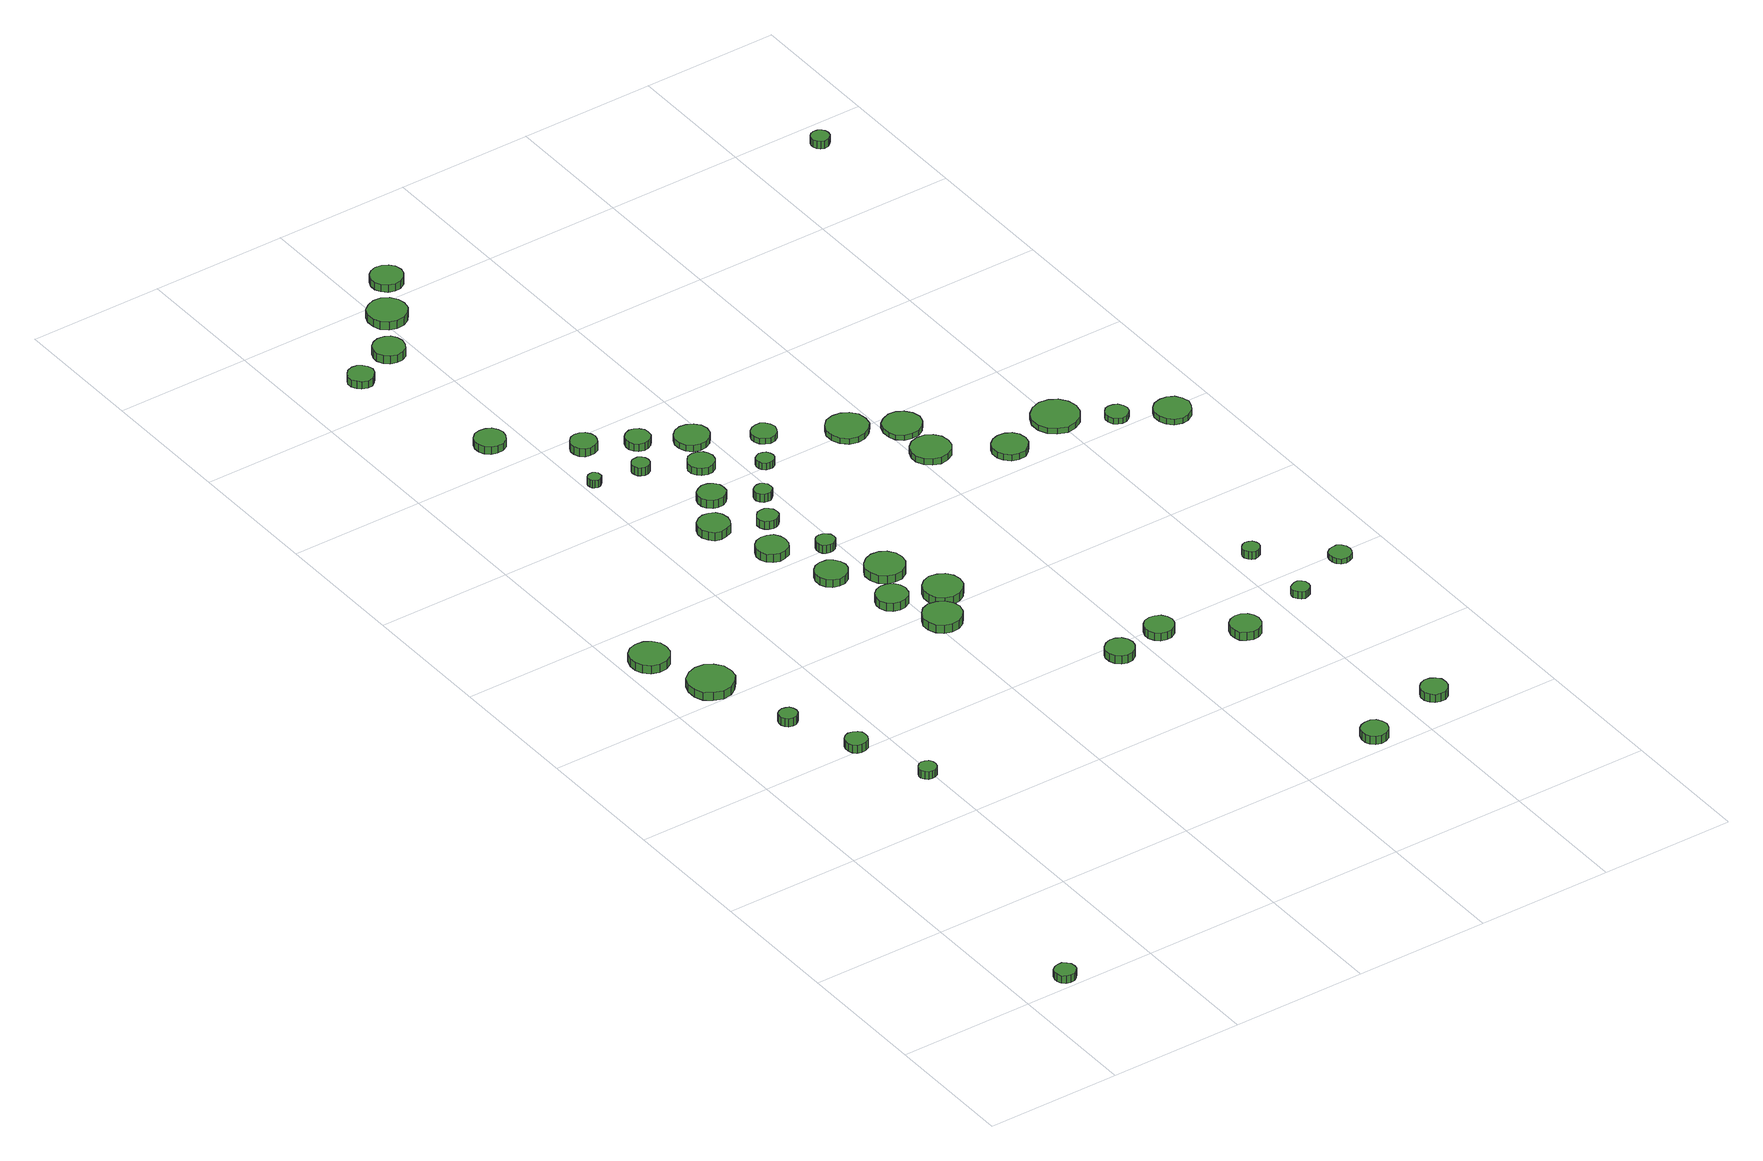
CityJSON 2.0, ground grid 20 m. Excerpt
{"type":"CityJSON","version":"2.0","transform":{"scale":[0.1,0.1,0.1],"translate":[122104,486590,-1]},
"CityObjects":{
"tree1":{"type":"SolitaryVegetationObject","attributes":{"function":"something"},"geometry":[{"type":"MultiSurface","lod":"1","boundaries":[[[0,1,2,3,4,5,6,7,8,9,10,11,12,13,14]],[[15,16,17,18,19,20,21,22,23,24,25,26,27,28,29]],[[0,29,28,1]],[[1,28,27,2]],[[2,27,26,3]],[[3,26,25,4]],[[4,25,24,5]],[[5,24,23,6]],[[6,23,22,7]],[[7,22,21,8]],[[8,21,20,9]],[[9,20,19,10]],[[10,19,18,11]],[[11,18,17,12]],[[12,17,16,13]],[[13,16,15,14]],[[14,15,29,0]]]}]},
"tree2":{"type":"SolitaryVegetationObject","attributes":{"function":"something"},"geometry":[{"type":"MultiSurface","lod":"1","boundaries":[[[30,31,32,33,34,35,36,37,38,39,40,41,42,43,44]],[[45,46,47,48,49,50,51,52,53,54,55,56,57,58,59]],[[30,59,58,31]],[[31,58,57,32]],[[32,57,56,33]],[[33,56,55,34]],[[34,55,54,35]],[[35,54,53,36]],[[36,53,52,37]],[[37,52,51,38]],[[38,51,50,39]],[[39,50,49,40]],[[40,49,48,41]],[[41,48,47,42]],[[42,47,46,43]],[[43,46,45,44]],[[44,45,59,30]]]}]},
"tree3":{"type":"SolitaryVegetationObject","attributes":{"function":"something"},"geometry":[{"type":"MultiSurface","lod":"1","boundaries":[[[60,61,62,63,64,65,66,67,68,69,70,71,72,73,74]],[[75,76,77,78,79,80,81,82,83,84,85,86,87,88,89]],[[60,89,88,61]],[[61,88,87,62]],[[62,87,86,63]],[[63,86,85,64]],[[64,85,84,65]],[[65,84,83,66]],[[66,83,82,67]],[[67,82,81,68]],[[68,81,80,69]],[[69,80,79,70]],[[70,79,78,71]],[[71,78,77,72]],[[72,77,76,73]],[[73,76,75,74]],[[74,75,89,60]]]}]},
"tree4":{"type":"SolitaryVegetationObject","attributes":{"function":"something"},"geometry":[{"type":"MultiSurface","lod":"1","boundaries":[[[90,91,92,93,94,95,96,97,98,99,100,101,102,103,104]],[[105,106,107,108,109,110,111,112,113,114,115,116,117,118,119]],[[90,119,118,91]],[[91,118,117,92]],[[92,117,116,93]],[[93,116,115,94]],[[94,115,114,95]],[[95,114,113,96]],[[96,113,112,97]],[[97,112,111,98]],[[98,111,110,99]],[[99,110,109,100]],[[100,109,108,101]],[[101,108,107,102]],[[102,107,106,103]],[[103,106,105,104]],[[104,105,119,90]]]}]},
"tree5":{"type":"SolitaryVegetationObject","attributes":{"function":"something"},"geometry":[{"type":"MultiSurface","lod":"1","boundaries":[[[120,121,122,123,124,125,126,127,128,129,130,131,132,133,134]],[[135,136,137,138,139,140,141,142,143,144,145,146,147,148,149]],[[120,149,148,121]],[[121,148,147,122]],[[122,147,146,123]],[[123,146,145,124]],[[124,145,144,125]],[[125,144,143,126]],[[126,143,142,127]],[[127,142,141,128]],[[128,141,140,129]],[[129,140,139,130]],[[130,139,138,131]],[[131,138,137,132]],[[132,137,136,133]],[[133,136,135,134]],[[134,135,149,120]]]}]},
"tree6":{"type":"SolitaryVegetationObject","attributes":{"function":"something"},"geometry":[{"type":"MultiSurface","lod":"1","boundaries":[[[150,151,152,153,154,155,156,157,158,159,160,161,162,163,164]],[[165,166,167,168,169,170,171,172,173,174,175,176,177,178,179]],[[150,179,178,151]],[[151,178,177,152]],[[152,177,176,153]],[[153,176,175,154]],[[154,175,174,155]],[[155,174,173,156]],[[156,173,172,157]],[[157,172,171,158]],[[158,171,170,159]],[[159,170,169,160]],[[160,169,168,161]],[[161,168,167,162]],[[162,167,166,163]],[[163,166,165,164]],[[164,165,179,150]]]}]},
"tree7":{"type":"SolitaryVegetationObject","attributes":{"function":"something"},"geometry":[{"type":"MultiSurface","lod":"1","boundaries":[[[180,181,182,183,184,185,186,187,188,189,190,191,192,193,194]],[[195,196,197,198,199,200,201,202,203,204,205,206,207,208,209]],[[180,209,208,181]],[[181,208,207,182]],[[182,207,206,183]],[[183,206,205,184]],[[184,205,204,185]],[[185,204,203,186]],[[186,203,202,187]],[[187,202,201,188]],[[188,201,200,189]],[[189,200,199,190]],[[190,199,198,191]],[[191,198,197,192]],[[192,197,196,193]],[[193,196,195,194]],[[194,195,209,180]]]}]},
"tree8":{"type":"SolitaryVegetationObject","attributes":{"function":"something"},"geometry":[{"type":"MultiSurface","lod":"1","boundaries":[[[210,211,212,213,214,215,216,217,218,219,220,221,222,223,224]],[[225,226,227,228,229,230,231,232,233,234,235,236,237,238,239]],[[210,239,238,211]],[[211,238,237,212]],[[212,237,236,213]],[[213,236,235,214]],[[214,235,234,215]],[[215,234,233,216]],[[216,233,232,217]],[[217,232,231,218]],[[218,231,230,219]],[[219,230,229,220]],[[220,229,228,221]],[[221,228,227,222]],[[222,227,226,223]],[[223,226,225,224]],[[224,225,239,210]]]}]},
"tree9":{"type":"SolitaryVegetationObject","attributes":{"function":"something"},"geometry":[{"type":"MultiSurface","lod":"1","boundaries":[[[240,241,242,243,244,245,246,247,248,249,250,251,252,253,254]],[[255,256,257,258,259,260,261,262,263,264,265,266,267,268,269]],[[240,269,268,241]],[[241,268,267,242]],[[242,267,266,243]],[[243,266,265,244]],[[244,265,264,245]],[[245,264,263,246]],[[246,263,262,247]],[[247,262,261,248]],[[248,261,260,249]],[[249,260,259,250]],[[250,259,258,251]],[[251,258,257,252]],[[252,257,256,253]],[[253,256,255,254]],[[254,255,269,240]]]}]},
"tree10":{"type":"SolitaryVegetationObject","attributes":{"function":"something"},"geometry":[{"type":"MultiSurface","lod":"1","boundaries":[[[270,271,272,273,274,275,276,277,278,279,280,281,282,283,284]],[[285,286,287,288,289,290,291,292,293,294,295,296,297,298,299]],[[270,299,298,271]],[[271,298,297,272]],[[272,297,296,273]],[[273,296,295,274]],[[274,295,294,275]],[[275,294,293,276]],[[276,293,292,277]],[[277,292,291,278]],[[278,291,290,279]],[[279,290,289,280]],[[280,289,288,281]],[[281,288,287,282]],[[282,287,286,283]],[[283,286,285,284]],[[284,285,299,270]]]}]},
"tree11":{"type":"SolitaryVegetationObject","attributes":{"function":"something"},"geometry":[{"type":"MultiSurface","lod":"1","boundaries":[[[300,301,302,303,304,305,306,307,308,309,310,311,312,313,314]],[[315,316,317,318,319,320,321,322,323,324,325,326,327,328,329]],[[300,329,328,301]],[[301,328,327,302]],[[302,327,326,303]],[[303,326,325,304]],[[304,325,324,305]],[[305,324,323,306]],[[306,323,322,307]],[[307,322,321,308]],[[308,321,320,309]],[[309,320,319,310]],[[310,319,318,311]],[[311,318,317,312]],[[312,317,316,313]],[[313,316,315,314]],[[314,315,329,300]]]}]},
"tree12":{"type":"SolitaryVegetationObject","attributes":{"function":"something"},"geometry":[{"type":"MultiSurface","lod":"1","boundaries":[[[330,331,332,333,334,335,336,337,338,339,340,341,342,343,344]],[[345,346,347,348,349,350,351,352,353,354,355,356,357,358,359]],[[330,359,358,331]],[[331,358,357,332]],[[332,357,356,333]],[[333,356,355,334]],[[334,355,354,335]],[[335,354,353,336]],[[336,353,352,337]],[[337,352,351,338]],[[338,351,350,339]],[[339,350,349,340]],[[340,349,348,341]],[[341,348,347,342]],[[342,347,346,343]],[[343,346,345,344]],[[344,345,359,330]]]}]},
"tree13":{"type":"SolitaryVegetationObject","attributes":{"function":"something"},"geometry":[{"type":"MultiSurface","lod":"1","boundaries":[[[360,361,362,363,364,365,366,367,368,369,370,371,372,373,374]],[[375,376,377,378,379,380,381,382,383,384,385,386,387,388,389]],[[360,389,388,361]],[[361,388,387,362]],[[362,387,386,363]],[[363,386,385,364]],[[364,385,384,365]],[[365,384,383,366]],[[366,383,382,367]],[[367,382,381,368]],[[368,381,380,369]],[[369,380,379,370]],[[370,379,378,371]],[[371,378,377,372]],[[372,377,376,373]],[[373,376,375,374]],[[374,375,389,360]]]}]},
"tree14":{"type":"SolitaryVegetationObject","attributes":{"function":"something"},"geometry":[{"type":"MultiSurface","lod":"1","boundaries":[[[390,391,392,393,394,395,396,397,398,399,400,401,402,403,404]],[[405,406,407,408,409,410,411,412,413,414,415,416,417,418,419]],[[390,419,418,391]],[[391,418,417,392]],[[392,417,416,393]],[[393,416,415,394]],[[394,415,414,395]],[[395,414,413,396]],[[396,413,412,397]],[[397,412,411,398]],[[398,411,410,399]],[[399,410,409,400]],[[400,409,408,401]],[[401,408,407,402]],[[402,407,406,403]],[[403,406,405,404]],[[404,405,419,390]]]}]},
"tree15":{"type":"SolitaryVegetationObject","attributes":{"function":"something"},"geometry":[{"type":"MultiSurface","lod":"1","boundaries":[[[420,421,422,423,424,425,426,427,428,429,430,431,432,433,434]],[[435,436,437,438,439,440,441,442,443,444,445,446,447,448,449]],[[420,449,448,421]],[[421,448,447,422]],[[422,447,446,423]],[[423,446,445,424]],[[424,445,444,425]],[[425,444,443,426]],[[426,443,442,427]],[[427,442,441,428]],[[428,441,440,429]],[[429,440,439,430]],[[430,439,438,431]],[[431,438,437,432]],[[432,437,436,433]],[[433,436,435,434]],[[434,435,449,420]]]}]},
"tree16":{"type":"SolitaryVegetationObject","attributes":{"function":"something"},"geometry":[{"type":"MultiSurface","lod":"1","boundaries":[[[450,451,452,453,454,455,456,457,458,459,460,461,462,463,464]],[[465,466,467,468,469,470,471,472,473,474,475,476,477,478,479]],[[450,479,478,451]],[[451,478,477,452]],[[452,477,476,453]],[[453,476,475,454]],[[454,475,474,455]],[[455,474,473,456]],[[456,473,472,457]],[[457,472,471,458]],[[458,471,470,459]],[[459,470,469,460]],[[460,469,468,461]],[[461,468,467,462]],[[462,467,466,463]],[[463,466,465,464]],[[464,465,479,450]]]}]},
"tree17":{"type":"SolitaryVegetationObject","attributes":{"function":"something"},"geometry":[{"type":"MultiSurface","lod":"1","boundaries":[[[480,481,482,483,484,485,486,487,488,489,490,491,492,493,494]],[[495,496,497,498,499,500,501,502,503,504,505,506,507,508,509]],[[480,509,508,481]],[[481,508,507,482]],[[482,507,506,483]],[[483,506,505,484]],[[484,505,504,485]],[[485,504,503,486]],[[486,503,502,487]],[[487,502,501,488]],[[488,501,500,489]],[[489,500,499,490]],[[490,499,498,491]],[[491,498,497,492]],[[492,497,496,493]],[[493,496,495,494]],[[494,495,509,480]]]}]},
"tree18":{"type":"SolitaryVegetationObject","attributes":{"function":"something"},"geometry":[{"type":"MultiSurface","lod":"1","boundaries":[[[510,511,512,513,514,515,516,517,518,519,520,521,522,523,524]],[[525,526,527,528,529,530,531,532,533,534,535,536,537,538,539]],[[510,539,538,511]],[[511,538,537,512]],[[512,537,536,513]],[[513,536,535,514]],[[514,535,534,515]],[[515,534,533,516]],[[516,533,532,517]],[[517,532,531,518]],[[518,531,530,519]],[[519,530,529,520]],[[520,529,528,521]],[[521,528,527,522]],[[522,527,526,523]],[[523,526,525,524]],[[524,525,539,510]]]}]},
"tree19":{"type":"SolitaryVegetationObject","attributes":{"function":"something"},"geometry":[{"type":"MultiSurface","lod":"1","boundaries":[[[540,541,542,543,544,545,546,547,548,549,550,551,552,553,554]],[[555,556,557,558,559,560,561,562,563,564,565,566,567,568,569]],[[540,569,568,541]],[[541,568,567,542]],[[542,567,566,543]],[[543,566,565,544]],[[544,565,564,545]],[[545,564,563,546]],[[546,563,562,547]],[[547,562,561,548]],[[548,561,560,549]],[[549,560,559,550]],[[550,559,558,551]],[[551,558,557,552]],[[552,557,556,553]],[[553,556,555,554]],[[554,555,569,540]]]}]},
"tree20":{"type":"SolitaryVegetationObject","attributes":{"function":"something"},"geometry":[{"type":"MultiSurface","lod":"1","boundaries":[[[570,571,572,573,574,575,576,577,578,579,580,581,582,583,584]],[[585,586,587,588,589,590,591,592,593,594,595,596,597,598,599]],[[570,599,598,571]],[[571,598,597,572]],[[572,597,596,573]],[[573,596,595,574]],[[574,595,594,575]],[[575,594,593,576]],[[576,593,592,577]],[[577,592,591,578]],[[578,591,590,579]],[[579,590,589,580]],[[580,589,588,581]],[[581,588,587,582]],[[582,587,586,583]],[[583,586,585,584]],[[584,585,599,570]]]}]},
"tree21":{"type":"SolitaryVegetationObject","attributes":{"function":"something"},"geometry":[{"type":"MultiSurface","lod":"1","boundaries":[[[600,601,602,603,604,605,606,607,608,609,610,611,612,613,614]],[[615,616,617,618,619,620,621,622,623,624,625,626,627,628,629]],[[600,629,628,601]],[[601,628,627,602]],[[602,627,626,603]],[[603,626,625,604]],[[604,625,624,605]],[[605,624,623,606]],[[606,623,622,607]],[[607,622,621,608]],[[608,621,620,609]],[[609,620,619,610]],[[610,619,618,611]],[[611,618,617,612]],[[612,617,616,613]],[[613,616,615,614]],[[614,615,629,600]]]}]},
"tree22":{"type":"SolitaryVegetationObject","attributes":{"function":"something"},"geometry":[{"type":"MultiSurface","lod":"1","boundaries":[[[630,631,632,633,634,635,636,637,638,639,640,641,642,643,644]],[[645,646,647,648,649,650,651,652,653,654,655,656,657,658,659]],[[630,659,658,631]],[[631,658,657,632]],[[632,657,656,633]],[[633,656,655,634]],[[634,655,654,635]],[[635,654,653,636]],[[636,653,652,637]],[[637,652,651,638]],[[638,651,650,639]],[[639,650,649,640]],[[640,649,648,641]],[[641,648,647,642]],[[642,647,646,643]],[[643,646,645,644]],[[644,645,659,630]]]}]},
"tree23":{"type":"SolitaryVegetationObject","attributes":{"function":"something"},"geometry":[{"type":"MultiSurface","lod":"1","boundaries":[[[660,661,662,663,664,665,666,667,668,669,670,671,672,673,674]],[[675,676,677,678,679,680,681,682,683,684,685,686,687,688,689]],[[660,689,688,661]],[[661,688,687,662]],[[662,687,686,663]],[[663,686,685,664]],[[664,685,684,665]],[[665,684,683,666]],[[666,683,682,667]],[[667,682,681,668]],[[668,681,680,669]],[[669,680,679,670]],[[670,679,678,671]],[[671,678,677,672]],[[672,677,676,673]],[[673,676,675,674]],[[674,675,689,660]]]}]},
"tree24":{"type":"SolitaryVegetationObject","attributes":{"function":"something"},"geometry":[{"type":"MultiSurface","lod":"1","boundaries":[[[690,691,692,693,694,695,696,697,698,699,700,701,702,703,704]],[[705,706,707,708,709,710,711,712,713,714,715,716,717,718,719]],[[690,719,718,691]],[[691,718,717,692]],[[692,717,716,693]],[[693,716,715,694]],[[694,715,714,695]],[[695,714,713,696]],[[696,713,712,697]],[[697,712,711,698]],[[698,711,710,699]],[[699,710,709,700]],[[700,709,708,701]],[[701,708,707,702]],[[702,707,706,703]],[[703,706,705,704]],[[704,705,719,690]]]}]},
"tree25":{"type":"SolitaryVegetationObject","attributes":{"function":"something"},"geometry":[{"type":"MultiSurface","lod":"1","boundaries":[[[720,721,722,723,724,725,726,727,728,729,730,731,732,733,734]],[[735,736,737,738,739,740,741,742,743,744,745,746,747,748,749]],[[720,749,748,721]],[[721,748,747,722]],[[722,747,746,723]],[[723,746,745,724]],[[724,745,744,725]],[[725,744,743,726]],[[726,743,742,727]],[[727,742,741,728]],[[728,741,740,729]],[[729,740,739,730]],[[730,739,738,731]],[[731,738,737,732]],[[732,737,736,733]],[[733,736,735,734]],[[734,735,749,720]]]}]},
"tree26":{"type":"SolitaryVegetationObject","attributes":{"function":"something"},"geometry":[{"type":"MultiSurface","lod":"1","boundaries":[[[750,751,752,753,754,755,756,757,758,759,760,761,762,763,764]],[[765,766,767,768,769,770,771,772,773,774,775,776,777,778,779]],[[750,779,778,751]],[[751,778,777,752]],[[752,777,776,753]],[[753,776,775,754]],[[754,775,774,755]],[[755,774,773,756]],[[756,773,772,757]],[[757,772,771,758]],[[758,771,770,759]],[[759,770,769,760]],[[760,769,768,761]],[[761,768,767,762]],[[762,767,766,763]],[[763,766,765,764]],[[764,765,779,750]]]}]},
"tree27":{"type":"SolitaryVegetationObject","attributes":{"function":"something"},"geometry":[{"type":"MultiSurface","lod":"1","boundaries":[[[780,781,782,783,784,785,786,787,788,789,790,791,792,793,794]],[[795,796,797,798,799,800,801,802,803,804,805,806,807,808,809]],[[780,809,808,781]],[[781,808,807,782]],[[782,807,806,783]],[[783,806,805,784]],[[784,805,804,785]],[[785,804,803,786]],[[786,803,802,787]],[[787,802,801,788]],[[788,801,800,789]],[[789,800,799,790]],[[790,799,798,791]],[[791,798,797,792]],[[792,797,796,793]],[[793,796,795,794]],[[794,795,809,780]]]}]},
"tree28":{"type":"SolitaryVegetationObject","attributes":{"function":"something"},"geometry":[{"type":"MultiSurface","lod":"1","boundaries":[[[810,811,812,813,814,815,816,817,818,819,820,821,822,823,824]],[[825,826,827,828,829,830,831,832,833,834,835,836,837,838,839]],[[810,839,838,811]],[[811,838,837,812]],[[812,837,836,813]],[[813,836,835,814]],[[814,835,834,815]],[[815,834,833,816]],[[816,833,832,817]],[[817,832,831,818]],[[818,831,830,819]],[[819,830,829,820]],[[820,829,828,821]],[[821,828,827,822]],[[822,827,826,823]],[[823,826,825,824]],[[824,825,839,810]]]}]},
"tree29":{"type":"SolitaryVegetationObject","attributes":{"function":"something"},"geometry":[{"type":"MultiSurface","lod":"1","boundaries":[[[840,841,842,843,844,845,846,847,848,849,850,851,852,853,854]],[[855,856,857,858,859,860,861,862,863,864,865,866,867,868,869]],[[840,869,868,841]],[[841,868,867,842]],[[842,867,866,843]],[[843,866,865,844]],[[844,865,864,845]],[[845,864,863,846]],[[846,863,862,847]],[[847,862,861,848]],[[848,861,860,849]],[[849,860,859,850]],[[850,859,858,851]],[[851,858,857,852]],[[852,857,856,853]],[[853,856,855,854]],[[854,855,869,840]]]}]},
"tree30":{"type":"SolitaryVegetationObject","attributes":{"function":"something"},"geometry":[{"type":"MultiSurface","lod":"1","boundaries":[[[870,871,872,873,874,875,876,877,878,879,880,881,882,883,884]],[[885,886,887,888,889,890,891,892,893,894,895,896,897,898,899]],[[870,899,898,871]],[[871,898,897,872]],[[872,897,896,873]],[[873,896,895,874]],[[874,895,894,875]],[[875,894,893,876]],[[876,893,892,877]],[[877,892,891,878]],[[878,891,890,879]],[[879,890,889,880]],[[880,889,888,881]],[[881,888,887,882]],[[882,887,886,883]],[[883,886,885,884]],[[884,885,899,870]]]}]},
"tree31":{"type":"SolitaryVegetationObject","attributes":{"function":"something"},"geometry":[{"type":"MultiSurface","lod":"1","boundaries":[[[900,901,902,903,904,905,906,907,908,909,910,911,912,913,914]],[[915,916,917,918,919,920,921,922,923,924,925,926,927,928,929]],[[900,929,928,901]],[[901,928,927,902]],[[902,927,926,903]],[[903,926,925,904]],[[904,925,924,905]],[[905,924,923,906]],[[906,923,922,907]],[[907,922,921,908]],[[908,921,920,909]],[[909,920,919,910]],[[910,919,918,911]],[[911,918,917,912]],[[912,917,916,913]],[[913,916,915,914]],[[914,915,929,900]]]}]},
"tree32":{"type":"SolitaryVegetationObject","attributes":{"function":"something"},"geometry":[{"type":"MultiSurface","lod":"1","boundaries":[[[930,931,932,933,934,935,936,937,938,939,940,941,942,943,944]],[[945,946,947,948,949,950,951,952,953,954,955,956,957,958,959]],[[930,959,958,931]],[[931,958,957,932]],[[932,957,956,933]],[[933,956,955,934]],[[934,955,954,935]],[[935,954,953,936]],[[936,953,952,937]],[[937,952,951,938]],[[938,951,950,939]],[[939,950,949,940]],[[940,949,948,941]],[[941,948,947,942]],[[942,947,946,943]],[[943,946,945,944]],[[944,945,959,930]]]}]},
"tree33":{"type":"SolitaryVegetationObject","attributes":{"function":"something"},"geometry":[{"type":"MultiSurface","lod":"1","boundaries":[[[960,961,962,963,964,965,966,967,968,969,970,971,972,973,974]],[[975,976,977,978,979,980,981,982,983,984,985,986,987,988,989]],[[960,989,988,961]],[[961,988,987,962]],[[962,987,986,963]],[[963,986,985,964]],[[964,985,984,965]],[[965,984,983,966]],[[966,983,982,967]],[[967,982,981,968]],[[968,981,980,969]],[[969,980,979,970]],[[970,979,978,971]],[[971,978,977,972]],[[972,977,976,973]],[[973,976,975,974]],[[974,975,989,960]]]}]},
"tree34":{"type":"SolitaryVegetationObject","attributes":{"function":"something"},"geometry":[{"type":"MultiSurface","lod":"1","boundaries":[[[990,991,992,993,994,995,996,997,998,999,1000,1001,1002,1003,1004]],[[1005,1006,1007,1008,1009,1010,1011,1012,1013,1014,1015,1016,1017,1018,1019]],[[990,1019,1018,991]],[[991,1018,1017,992]],[[992,1017,1016,993]],[[993,1016,1015,994]],[[994,1015,1014,995]],[[995,1014,1013,996]],[[996,1013,1012,997]],[[997,1012,1011,998]],[[998,1011,1010,999]],[[999,1010,1009,1000]],[[1000,1009,1008,1001]],[[1001,1008,1007,1002]],[[1002,1007,1006,1003]],[[1003,1006,1005,1004]],[[1004,1005,1019,990]]]}]},
"tree35":{"type":"SolitaryVegetationObject","attributes":{"function":"something"},"geometry":[{"type":"MultiSurface","lod":"1","boundaries":[[[1020,1021,1022,1023,1024,1025,1026,1027,1028,1029,1030,1031,1032,1033,1034]],[[1035,1036,1037,1038,1039,1040,1041,1042,1043,1044,1045,1046,1047,1048,1049]],[[1020,1049,1048,1021]],[[1021,1048,1047,1022]],[[1022,1047,1046,1023]],[[1023,1046,1045,1024]],[[1024,1045,1044,1025]],[[1025,1044,1043,1026]],[[1026,1043,1042,1027]],[[1027,1042,1041,1028]],[[1028,1041,1040,1029]],[[1029,1040,1039,1030]],[[1030,1039,1038,1031]],[[1031,1038,1037,1032]],[[1032,1037,1036,1033]],[[1033,1036,1035,1034]],[[1034,1035,1049,1020]]]}]},
"tree36":{"type":"SolitaryVegetationObject","attributes":{"function":"something"},"geometry":[{"type":"MultiSurface","lod":"1","boundaries":[[[1050,1051,1052,1053,1054,1055,1056,1057,1058,1059,1060,1061,1062,1063,1064]],[[1065,1066,1067,1068,1069,1070,1071,1072,1073,1074,1075,1076,1077,1078,1079]],[[1050,1079,1078,1051]],[[1051,1078,1077,1052]],[[1052,1077,1076,1053]],[[1053,1076,1075,1054]],[[1054,1075,1074,1055]],[[1055,1074,1073,1056]],[[1056,1073,1072,1057]],[[1057,1072,1071,1058]],[[1058,1071,1070,1059]],[[1059,1070,1069,1060]],[[1060,1069,1068,1061]],[[1061,1068,1067,1062]],[[1062,1067,1066,1063]],[[1063,1066,1065,1064]],[[1064,1065,1079,1050]]]}]},
"tree37":{"type":"SolitaryVegetationObject","attributes":{"function":"something"},"geometry":[{"type":"MultiSurface","lod":"1","boundaries":[[[1080,1081,1082,1083,1084,1085,1086,1087,1088,1089,1090,1091,1092,1093,1094]],[[1095,1096,1097,1098,1099,1100,1101,1102,1103,1104,1105,1106,1107,1108,1109]],[[1080,1109,1108,1081]],[[1081,1108,1107,1082]],[[1082,1107,1106,1083]],[[1083,1106,1105,1084]],[[1084,1105,1104,1085]],[[1085,1104,1103,1086]],[[1086,1103,1102,1087]],[[1087,1102,1101,1088]],[[1088,1101,1100,1089]],[[1089,1100,1099,1090]],[[1090,1099,1098,1091]],[[1091,1098,1097,1092]],[[1092,1097,1096,1093]],[[1093,1096,1095,1094]],[[1094,1095,1109,1080]]]}]},
"tree38":{"type":"SolitaryVegetationObject","attributes":{"function":"something"},"geometry":[{"type":"MultiSurface","lod":"1","boundaries":[[[1110,1111,1112,1113,1114,1115,1116,1117,1118,1119,1120,1121,1122,1123,1124]],[[1125,1126,1127,1128,1129,1130,1131,1132,1133,1134,1135,1136,1137,1138,1139]],[[1110,1139,1138,1111]],[[1111,1138,1137,1112]],[[1112,1137,1136,1113]],[[1113,1136,1135,1114]],[[1114,1135,1134,1115]],[[1115,1134,1133,1116]],[[1116,1133,1132,1117]],[[1117,1132,1131,1118]],[[1118,1131,1130,1119]],[[1119,1130,1129,1120]],[[1120,1129,1128,1121]],[[1121,1128,1127,1122]],[[1122,1127,1126,1123]],[[1123,1126,1125,1124]],[[1124,1125,1139,1110]]]}]},
"tree39":{"type":"SolitaryVegetationObject","attributes":{"function":"something"},"geometry":[{"type":"MultiSurface","lod":"1","boundaries":[[[1140,1141,1142,1143,1144,1145,1146,1147,1148,1149,1150,1151,1152,1153,1154]],[[1155,1156,1157,1158,1159,1160,1161,1162,1163,1164,1165,1166,1167,1168,1169]],[[1140,1169,1168,1141]],[[1141,1168,1167,1142]],[[1142,1167,1166,1143]],[[1143,1166,1165,1144]],[[1144,1165,1164,1145]],[[1145,1164,1163,1146]],[[1146,1163,1162,1147]],[[1147,1162,1161,1148]],[[1148,1161,1160,1149]],[[1149,1160,1159,1150]],[[1150,1159,1158,1151]],[[1151,1158,1157,1152]],[[1152,1157,1156,1153]],[[1153,1156,1155,1154]],[[1154,1155,1169,1140]]]}]},
"tree40":{"type":"SolitaryVegetationObject","attributes":{"function":"something"},"geometry":[{"type":"MultiSurface","lod":"1","boundaries":[[[1170,1171,1172,1173,1174,1175,1176,1177,1178,1179,1180,1181,1182,1183,1184]],[[1185,1186,1187,1188,1189,1190,1191,1192,1193,1194,1195,1196,1197,1198,1199]],[[1170,1199,1198,1171]],[[1171,1198,1197,1172]],[[1172,1197,1196,1173]],[[1173,1196,1195,1174]],[[1174,1195,1194,1175]],[[1175,1194,1193,1176]],[[1176,1193,1192,1177]],[[1177,1192,1191,1178]],[[1178,1191,1190,1179]],[[1179,1190,1189,1180]],[[1180,1189,1188,1181]],[[1181,1188,1187,1182]],[[1182,1187,1186,1183]],[[1183,1186,1185,1184]],[[1184,1185,1199,1170]]]}]},
"tree41":{"type":"SolitaryVegetationObject","attributes":{"function":"something"},"geometry":[{"type":"MultiSurface","lod":"1","boundaries":[[[1200,1201,1202,1203,1204,1205,1206,1207,1208,1209,1210,1211,1212,1213,1214]],[[1215,1216,1217,1218,1219,1220,1221,1222,1223,1224,1225,1226,1227,1228,1229]],[[1200,1229,1228,1201]],[[1201,1228,1227,1202]],[[1202,1227,1226,1203]],[[1203,1226,1225,1204]],[[1204,1225,1224,1205]],[[1205,1224,1223,1206]],[[1206,1223,1222,1207]],[[1207,1222,1221,1208]],[[1208,1221,1220,1209]],[[1209,1220,1219,1210]],[[1210,1219,1218,1211]],[[1211,1218,1217,1212]],[[1212,1217,1216,1213]],[[1213,1216,1215,1214]],[[1214,1215,1229,1200]]]}]},
"tree42":{"type":"SolitaryVegetationObject","attributes":{"function":"something"},"geometry":[{"type":"MultiSurface","lod":"1","boundaries":[[[1230,1231,1232,1233,1234,1235,1236,1237,1238,1239,1240,1241,1242,1243,1244]],[[1245,1246,1247,1248,1249,1250,1251,1252,1253,1254,1255,1256,1257,1258,1259]],[[1230,1259,1258,1231]],[[1231,1258,1257,1232]],[[1232,1257,1256,1233]],[[1233,1256,1255,1234]],[[1234,1255,1254,1235]],[[1235,1254,1253,1236]],[[1236,1253,1252,1237]],[[1237,1252,1251,1238]],[[1238,1251,1250,1239]],[[1239,1250,1249,1240]],[[1240,1249,1248,1241]],[[1241,1248,1247,1242]],[[1242,1247,1246,1243]],[[1243,1246,1245,1244]],[[1244,1245,1259,1230]]]}]},
"tree43":{"type":"SolitaryVegetationObject","attributes":{"function":"something"},"geometry":[{"type":"MultiSurface","lod":"1","boundaries":[[[1260,1261,1262,1263,1264,1265,1266,1267,1268,1269,1270,1271,1272,1273,1274]],[[1275,1276,1277,1278,1279,1280,1281,1282,1283,1284,1285,1286,1287,1288,1289]],[[1260,1289,1288,1261]],[[1261,1288,1287,1262]],[[1262,1287,1286,1263]],[[1263,1286,1285,1264]],[[1264,1285,1284,1265]],[[1265,1284,1283,1266]],[[1266,1283,1282,1267]],[[1267,1282,1281,1268]],[[1268,1281,1280,1269]],[[1269,1280,1279,1270]],[[1270,1279,1278,1271]],[[1271,1278,1277,1272]],[[1272,1277,1276,1273]],[[1273,1276,1275,1274]],[[1274,1275,1289,1260]]]}]},
"tree44":{"type":"SolitaryVegetationObject","attributes":{"function":"something"},"geometry":[{"type":"MultiSurface","lod":"1","boundaries":[[[1290,1291,1292,1293,1294,1295,1296,1297,1298,1299,1300,1301,1302,1303,1304]],[[1305,1306,1307,1308,1309,1310,1311,1312,1313,1314,1315,1316,1317,1318,1319]],[[1290,1319,1318,1291]],[[1291,1318,1317,1292]],[[1292,1317,1316,1293]],[[1293,1316,1315,1294]],[[1294,1315,1314,1295]],[[1295,1314,1313,1296]],[[1296,1313,1312,1297]],[[1297,1312,1311,1298]],[[1298,1311,1310,1299]],[[1299,1310,1309,1300]],[[1300,1309,1308,1301]],[[1301,1308,1307,1302]],[[1302,1307,1306,1303]],[[1303,1306,1305,1304]],[[1304,1305,1319,1290]]]}]},
"tree45":{"type":"SolitaryVegetationObject","attributes":{"function":"something"},"geometry":[{"type":"MultiSurface","lod":"1","boundaries":[[[1320,1321,1322,1323,1324,1325,1326,1327,1328,1329,1330,1331,1332,1333,1334]],[[1335,1336,1337,1338,1339,1340,1341,1342,1343,1344,1345,1346,1347,1348,1349]],[[1320,1349,1348,1321]],[[1321,1348,1347,1322]],[[1322,1347,1346,1323]],[[1323,1346,1345,1324]],[[1324,1345,1344,1325]],[[1325,1344,1343,1326]],[[1326,1343,1342,1327]],[[1327,1342,1341,1328]],[[1328,1341,1340,1329]],[[1329,1340,1339,1330]],[[1330,1339,1338,1331]],[[1331,1338,1337,1332]],[[1332,1337,1336,1333]],[[1333,1336,1335,1334]],[[1334,1335,1349,1320]]]}]},
"tree46":{"type":"SolitaryVegetationObject","attributes":{"function":"something"},"geometry":[{"type":"MultiSurface","lod":"1","boundaries":[[[1350,1351,1352,1353,1354,1355,1356,1357,1358,1359,1360,1361,1362,1363,1364]],[[1365,1366,1367,1368,1369,1370,1371,1372,1373,1374,1375,1376,1377,1378,1379]],[[1350,1379,1378,1351]],[[1351,1378,1377,1352]],[[1352,1377,1376,1353]],[[1353,1376,1375,1354]],[[1354,1375,1374,1355]],[[1355,1374,1373,1356]],[[1356,1373,1372,1357]],[[1357,1372,1371,1358]],[[1358,1371,1370,1359]],[[1359,1370,1369,1360]],[[1360,1369,1368,1361]],[[1361,1368,1367,1362]],[[1362,1367,1366,1363]],[[1363,1366,1365,1364]],[[1364,1365,1379,1350]]]}]}
},
"vertices":[
[92,22,18],[91,28,18],[87,33,18],[82,37,18],[75,37,18],[69,35,18],[64,31,18],[62,25,18],[62,19,18],[64,13,18],[69,9,18],[75,7,18],[82,7,18],[87,11,18],[91,16,18],[91,16,6],[87,11,6],[82,7,6],[75,7,6],[69,9,6],[64,13,6],[62,19,6],[62,25,6],[64,31,6],[69,35,6],[75,37,6],[82,37,6],[87,33,6],[91,28,6],[92,22,6],
[63,919,27],[61,931,27],[54,940,27],[44,946,27],[32,947,27],[21,944,27],[12,936,27],[8,925,27],[8,913,27],[12,903,27],[21,895,27],[32,891,27],[44,892,27],[54,898,27],[61,908,27],[61,908,14],[54,898,14],[44,892,14],[32,891,14],[21,895,14],[12,903,14],[8,913,14],[8,925,14],[12,936,14],[21,944,14],[32,947,14],[44,946,14],[54,940,14],[61,931,14],[63,919,14],
[102,825,27],[100,839,27],[91,850,27],[80,857,27],[66,858,27],[53,854,27],[42,845,27],[37,832,27],[37,819,27],[42,806,27],[53,797,27],[66,792,27],[80,794,27],[91,801,27],[100,812,27],[100,812,14],[91,801,14],[80,794,14],[66,792,14],[53,797,14],[42,806,14],[37,819,14],[37,832,14],[42,845,14],[53,854,14],[66,858,14],[80,857,14],[91,850,14],[100,839,14],[102,825,14],
[121,703,26],[120,708,26],[117,713,26],[112,715,26],[107,716,26],[101,714,26],[97,711,26],[95,706,26],[95,700,26],[97,695,26],[101,691,26],[107,690,26],[112,690,26],[117,693,26],[120,697,26],[120,697,13],[117,693,13],[112,690,13],[107,690,13],[101,691,13],[97,695,13],[95,700,13],[95,706,13],[97,711,13],[101,714,13],[107,716,13],[112,715,13],[117,713,13],[120,708,13],[121,703,13],
[162,600,29],[161,607,29],[157,612,29],[151,615,29],[144,616,29],[138,614,29],[133,609,29],[131,603,29],[131,597,29],[133,591,29],[138,586,29],[144,584,29],[151,585,29],[157,588,29],[161,594,29],[161,594,16],[157,588,16],[151,585,16],[144,584,16],[138,586,16],[133,591,16],[131,597,16],[131,603,16],[133,609,16],[138,614,16],[144,616,16],[151,615,16],[157,612,16],[161,607,16],[162,600,16],
[197,490,32],[196,495,32],[193,500,32],[188,502,32],[183,503,32],[178,501,32],[174,497,32],[171,492,32],[171,487,32],[174,482,32],[178,478,32],[183,477,32],[188,477,32],[193,480,32],[196,484,32],[196,484,20],[193,480,20],[188,477,20],[183,477,20],[178,478,20],[174,482,20],[171,487,20],[171,492,20],[174,497,20],[178,501,20],[183,503,20],[188,502,20],[193,500,20],[196,495,20],[197,490,20],
[169,1444,27],[167,1452,27],[162,1460,27],[154,1464,27],[145,1465,27],[136,1463,27],[129,1456,27],[126,1448,27],[126,1439,27],[129,1431,27],[136,1425,27],[145,1422,27],[154,1423,27],[162,1427,27],[167,1435,27],[167,1435,15],[162,1427,15],[154,1423,15],[145,1422,15],[136,1425,15],[129,1431,15],[126,1439,15],[126,1448,15],[129,1456,15],[136,1463,15],[145,1465,15],[154,1464,15],[162,1460,15],[167,1452,15],[169,1444,15],
[111,1662,27],[109,1670,27],[104,1676,27],[98,1680,27],[90,1681,27],[82,1678,27],[77,1673,27],[73,1666,27],[73,1658,27],[77,1651,27],[82,1646,27],[90,1643,27],[98,1644,27],[104,1648,27],[109,1654,27],[109,1654,15],[104,1648,15],[98,1644,15],[90,1643,15],[82,1646,15],[77,1651,15],[73,1658,15],[73,1666,15],[77,1673,15],[82,1678,15],[90,1681,15],[98,1680,15],[104,1676,15],[109,1670,15],[111,1662,15],
[219,1292,26],[219,1296,26],[216,1299,26],[213,1301,26],[209,1301,26],[205,1300,26],[202,1297,26],[201,1294,26],[201,1290,26],[202,1286,26],[205,1284,26],[209,1282,26],[213,1283,26],[216,1285,26],[219,1288,26],[219,1288,14],[216,1285,14],[213,1283,14],[209,1282,14],[205,1284,14],[202,1286,14],[201,1290,14],[201,1294,14],[202,1297,14],[205,1300,14],[209,1301,14],[213,1301,14],[216,1299,14],[219,1296,14],[219,1292,14],
[301,1114,26],[299,1124,26],[294,1132,26],[285,1136,26],[276,1137,26],[267,1134,26],[260,1128,26],[256,1119,26],[256,1110,26],[260,1101,26],[267,1094,26],[276,1092,26],[285,1093,26],[294,1097,26],[299,1105,26],[299,1105,13],[294,1097,13],[285,1093,13],[276,1092,13],[267,1094,13],[260,1101,13],[256,1110,13],[256,1119,13],[260,1128,13],[267,1134,13],[276,1137,13],[285,1136,13],[294,1132,13],[299,1124,13],[301,1114,13],
[335,1029,26],[333,1038,26],[328,1046,26],[319,1050,26],[310,1051,26],[301,1048,26],[294,1042,26],[290,1033,26],[290,1024,26],[294,1015,26],[301,1009,26],[310,1006,26],[319,1007,26],[328,1011,26],[333,1019,26],[333,1019,13],[328,1011,13],[319,1007,13],[310,1006,13],[301,1009,13],[294,1015,13],[290,1024,13],[290,1033,13],[294,1042,13],[301,1048,13],[310,1051,13],[319,1050,13],[328,1046,13],[333,1038,13],[335,1029,13],
[367,936,26],[365,945,26],[359,953,26],[351,958,26],[341,959,26],[332,956,26],[325,950,26],[321,941,26],[321,931,26],[325,922,26],[332,916,26],[341,913,26],[351,914,26],[359,919,26],[365,927,26],[365,927,14],[359,919,14],[351,914,14],[341,913,14],[332,916,14],[325,922,14],[321,931,14],[321,941,14],[325,950,14],[332,956,14],[341,959,14],[351,958,14],[359,953,14],[365,945,14],[367,936,14],
[400,845,27],[398,854,27],[393,862,27],[384,866,27],[375,867,27],[366,864,27],[359,858,27],[355,849,27],[355,840,27],[359,831,27],[366,825,27],[375,822,27],[384,823,27],[393,827,27],[398,835,27],[398,835,14],[393,827,14],[384,823,14],[375,822,14],[366,825,14],[359,831,14],[355,840,14],[355,849,14],[359,858,14],[366,864,14],[375,867,14],[384,866,14],[393,862,14],[398,854,14],[400,845,14],
[434,768,28],[431,779,28],[424,789,28],[414,794,28],[402,796,28],[391,792,28],[383,784,28],[378,773,28],[378,762,28],[383,751,28],[391,743,28],[402,740,28],[414,741,28],[424,747,28],[431,756,28],[431,756,15],[424,747,15],[414,741,15],[402,740,15],[391,743,15],[383,751,15],[378,762,15],[378,773,15],[383,784,15],[391,792,15],[402,796,15],[414,794,15],[424,789,15],[431,779,15],[434,768,15],
[266,1369,24],[264,1377,24],[260,1383,24],[253,1387,24],[245,1388,24],[238,1386,24],[232,1380,24],[229,1373,24],[229,1366,24],[232,1358,24],[238,1353,24],[245,1351,24],[253,1352,24],[260,1355,24],[264,1362,24],[264,1362,11],[260,1355,11],[253,1352,11],[245,1351,11],[238,1353,11],[232,1358,11],[229,1366,11],[229,1373,11],[232,1380,11],[238,1386,11],[245,1388,11],[253,1387,11],[260,1383,11],[264,1377,11],[266,1369,11],
[292,1284,25],[291,1289,25],[288,1293,25],[283,1296,25],[278,1296,25],[273,1295,25],[269,1291,25],[267,1286,25],[267,1281,25],[269,1276,25],[273,1273,25],[278,1271,25],[283,1271,25],[288,1274,25],[291,1278,25],[291,1278,12],[288,1274,12],[283,1271,12],[278,1271,12],[273,1273,12],[269,1276,12],[267,1281,12],[267,1286,12],[269,1291,12],[273,1295,12],[278,1296,12],[283,1296,12],[288,1293,12],[291,1289,12],[292,1284,12],
[180,1691,28],[178,1700,28],[173,1708,28],[165,1712,28],[155,1713,28],[146,1710,28],[139,1704,28],[135,1695,28],[135,1686,28],[139,1677,28],[146,1671,28],[155,1668,28],[165,1669,28],[173,1673,28],[178,1681,28],[178,1681,15],[173,1673,15],[165,1669,15],[155,1668,15],[146,1671,15],[139,1677,15],[135,1686,15],[135,1695,15],[139,1704,15],[146,1710,15],[155,1713,15],[165,1712,15],[173,1708,15],[178,1700,15],[180,1691,15],
[337,1174,25],[336,1182,25],[331,1189,25],[324,1193,25],[315,1194,25],[308,1191,25],[301,1186,25],[298,1178,25],[298,1170,25],[301,1163,25],[308,1157,25],[315,1155,25],[324,1155,25],[331,1160,25],[336,1166,25],[336,1166,12],[331,1160,12],[324,1155,12],[315,1155,12],[308,1157,12],[301,1163,12],[298,1170,12],[298,1178,12],[301,1186,12],[308,1191,12],[315,1194,12],[324,1193,12],[331,1189,12],[336,1182,12],[337,1174,12],
[363,1088,25],[362,1095,25],[358,1100,25],[353,1103,25],[347,1103,25],[341,1102,25],[336,1097,25],[333,1092,25],[333,1085,25],[336,1079,25],[341,1075,25],[347,1073,25],[353,1074,25],[358,1077,25],[362,1082,25],[362,1082,12],[358,1077,12],[353,1074,12],[347,1073,12],[341,1075,12],[336,1079,12],[333,1085,12],[333,1092,12],[336,1097,12],[341,1102,12],[347,1103,12],[353,1103,12],[358,1100,12],[362,1095,12],[363,1088,12],
[392,998,25],[391,1004,25],[387,1008,25],[382,1011,25],[377,1012,25],[371,1010,25],[367,1006,25],[365,1001,25],[365,995,25],[367,990,25],[371,986,25],[377,985,25],[382,985,25],[387,988,25],[391,993,25],[391,993,12],[387,988,12],[382,985,12],[377,985,12],[371,986,12],[367,990,12],[365,995,12],[365,1001,12],[367,1006,12],[371,1010,12],[377,1012,12],[382,1011,12],[387,1008,12],[391,1004,12],[392,998,12],
[439,908,25],[437,919,25],[430,929,25],[420,935,25],[408,936,25],[397,932,25],[388,924,25],[383,914,25],[383,902,25],[388,891,25],[397,883,25],[408,880,25],[420,881,25],[430,887,25],[437,896,25],[437,896,12],[430,887,12],[420,881,12],[408,880,12],[397,883,12],[388,891,12],[383,902,12],[383,914,12],[388,924,12],[397,932,12],[408,936,12],[420,935,12],[430,929,12],[437,919,12],[439,908,12],
[471,820,27],[469,831,27],[462,841,27],[452,846,27],[440,848,27],[429,844,27],[420,836,27],[416,825,27],[416,814,27],[420,803,27],[429,795,27],[440,792,27],[452,793,27],[462,799,27],[469,808,27],[469,808,14],[462,799,14],[452,793,14],[440,792,14],[429,795,14],[420,803,14],[416,814,14],[416,825,14],[420,836,14],[429,844,14],[440,848,14],[452,846,14],[462,841,14],[469,831,14],[471,820,14],
[330,1337,23],[329,1344,23],[324,1350,23],[318,1354,23],[311,1355,23],[303,1352,23],[298,1347,23],[295,1340,23],[295,1333,23],[298,1326,23],[303,1321,23],[311,1319,23],[318,1320,23],[324,1323,23],[329,1329,23],[329,1329,11],[324,1323,11],[318,1320,11],[311,1319,11],[303,1321,11],[298,1326,11],[295,1333,11],[295,1340,11],[298,1347,11],[303,1352,11],[311,1355,11],[318,1354,11],[324,1350,11],[329,1344,11],[330,1337,11],
[390,1140,25],[389,1146,25],[386,1150,25],[381,1153,25],[376,1153,25],[371,1151,25],[367,1148,25],[365,1143,25],[365,1138,25],[367,1133,25],[371,1129,25],[376,1128,25],[381,1128,25],[386,1131,25],[389,1135,25],[389,1135,12],[386,1131,12],[381,1128,12],[376,1128,12],[371,1129,12],[367,1133,12],[365,1138,12],[365,1143,12],[367,1148,12],[371,1151,12],[376,1153,12],[381,1153,12],[386,1150,12],[389,1146,12],[390,1140,12],
[572,565,31],[570,574,31],[565,581,31],[558,585,31],[549,586,31],[541,583,31],[534,577,31],[531,570,31],[531,561,31],[534,553,31],[541,547,31],[549,544,31],[558,545,31],[565,550,31],[570,557,31],[570,557,18],[565,550,18],[558,545,18],[549,544,18],[541,547,18],[534,553,18],[531,561,18],[531,570,18],[534,577,18],[541,583,18],[549,586,18],[558,585,18],[565,581,18],[570,574,18],[572,565,18],
[369,1244,23],[367,1252,23],[363,1258,23],[356,1262,23],[348,1263,23],[340,1261,23],[335,1255,23],[331,1248,23],[331,1240,23],[335,1233,23],[340,1228,23],[348,1225,23],[356,1226,23],[363,1230,23],[367,1236,23],[367,1236,11],[363,1230,11],[356,1226,11],[348,1225,11],[340,1228,11],[335,1233,11],[331,1240,11],[331,1248,11],[335,1255,11],[340,1261,11],[348,1263,11],[356,1262,11],[363,1258,11],[367,1252,11],[369,1244,11],
[230,1757,30],[228,1768,30],[221,1778,30],[211,1784,30],[199,1785,30],[188,1781,30],[179,1774,30],[175,1763,30],[175,1751,30],[179,1740,30],[188,1733,30],[199,1729,30],[211,1730,30],[221,1736,30],[228,1745,30],[228,1745,17],[221,1736,17],[211,1730,17],[199,1729,17],[188,1733,17],[179,1740,17],[175,1751,17],[175,1763,17],[179,1774,17],[188,1781,17],[199,1785,17],[211,1784,17],[221,1778,17],[228,1768,17],[230,1757,17],
[400,1301,21],[398,1311,21],[391,1319,21],[382,1324,21],[372,1325,21],[362,1322,21],[355,1315,21],[351,1306,21],[351,1296,21],[355,1286,21],[362,1279,21],[372,1276,21],[382,1277,21],[391,1282,21],[398,1291,21],[398,1291,11],[391,1282,11],[382,1277,11],[372,1276,11],[362,1279,11],[355,1286,11],[351,1296,11],[351,1306,11],[355,1315,11],[362,1322,11],[372,1325,11],[382,1324,11],[391,1319,11],[398,1311,11],[400,1301,11],
[436,1200,22],[435,1205,22],[432,1210,22],[427,1212,22],[422,1213,22],[417,1211,22],[413,1208,22],[411,1203,22],[411,1198,22],[413,1193,22],[417,1189,22],[422,1188,22],[427,1188,22],[432,1191,22],[435,1195,22],[435,1195,11],[432,1191,11],[427,1188,11],[422,1188,11],[417,1189,11],[413,1193,11],[411,1198,11],[411,1203,11],[413,1208,11],[417,1211,11],[422,1213,11],[427,1212,11],[432,1210,11],[435,1205,11],[436,1200,11],
[741,220,29],[739,228,29],[735,235,29],[728,239,29],[720,239,29],[712,237,29],[706,232,29],[703,224,29],[703,216,29],[706,209,29],[712,204,29],[720,201,29],[728,202,29],[735,206,29],[739,212,29],[739,212,16],[735,206,16],[728,202,16],[720,201,16],[712,204,16],[706,209,16],[703,216,16],[703,224,16],[706,232,16],[712,237,16],[720,239,16],[728,239,16],[735,235,16],[739,228,16],[741,220,16],
[270,1821,31],[268,1831,31],[262,1838,31],[254,1843,31],[244,1844,31],[235,1841,31],[228,1835,31],[224,1826,31],[224,1816,31],[228,1808,31],[235,1801,31],[244,1798,31],[254,1799,31],[262,1804,31],[268,1812,31],[268,1812,19],[262,1804,19],[254,1799,19],[244,1798,19],[235,1801,19],[228,1808,19],[224,1816,19],[224,1826,19],[228,1835,19],[235,1841,19],[244,1844,19],[254,1843,19],[262,1838,19],[268,1831,19],[270,1821,19],
[648,581,27],[646,590,27],[641,597,27],[633,601,27],[625,602,27],[616,600,27],[610,594,27],[606,586,27],[606,577,27],[610,569,27],[616,563,27],[625,561,27],[633,561,27],[641,566,27],[646,573,27],[646,573,15],[641,566,15],[633,561,15],[625,561,15],[616,563,15],[610,569,15],[606,577,15],[606,586,15],[610,594,15],[616,600,15],[625,602,15],[633,601,15],[641,597,15],[646,590,15],[648,581,15],
[477,1253,20],[475,1261,20],[471,1267,20],[465,1271,20],[457,1271,20],[450,1269,20],[444,1264,20],[441,1257,20],[441,1250,20],[444,1243,20],[450,1238,20],[457,1235,20],[465,1236,20],[471,1240,20],[475,1246,20],[475,1246,11],[471,1240,11],[465,1236,11],[457,1235,11],[450,1238,11],[444,1243,11],[441,1250,11],[441,1257,11],[444,1264,11],[450,1269,11],[457,1271,11],[465,1271,11],[471,1267,11],[475,1261,11],[477,1253,11],
[747,522,23],[745,531,23],[740,538,23],[732,543,23],[723,544,23],[714,541,23],[707,535,23],[704,526,23],[704,517,23],[707,509,23],[714,503,23],[723,500,23],[732,501,23],[740,505,23],[745,513,23],[745,513,10],[740,505,10],[732,501,10],[723,500,10],[714,503,10],[707,509,10],[704,517,10],[704,526,10],[707,535,10],[714,541,10],[723,544,10],[732,543,10],[740,538,10],[745,531,10],[747,522,10],
[586,1199,20],[584,1212,20],[576,1222,20],[565,1228,20],[553,1229,20],[541,1226,20],[532,1217,20],[527,1206,20],[527,1193,20],[532,1182,20],[541,1173,20],[553,1169,20],[565,1171,20],[576,1177,20],[584,1187,20],[584,1187,11],[576,1177,11],[565,1171,11],[553,1169,11],[541,1173,11],[532,1182,11],[527,1193,11],[527,1206,11],[532,1217,11],[541,1226,11],[553,1229,11],[565,1228,11],[576,1222,11],[584,1212,11],[586,1199,11],
[867,262,21],[866,270,21],[861,276,21],[854,280,21],[846,281,21],[838,278,21],[833,273,21],[829,266,21],[829,258,21],[833,250,21],[838,245,21],[846,243,21],[854,243,21],[861,247,21],[866,254,21],[866,254,8],[861,247,8],[854,243,8],[846,243,8],[838,245,8],[833,250,8],[829,258,8],[829,266,8],[833,273,8],[838,278,8],[846,281,8],[854,280,8],[861,276,8],[866,270,8],[867,262,8],
[646,1094,21],[644,1106,21],[637,1115,21],[627,1121,21],[615,1122,21],[604,1119,21],[595,1111,21],[590,1100,21],[590,1089,21],[595,1078,21],[604,1070,21],[615,1066,21],[627,1068,21],[637,1073,21],[644,1083,21],[644,1083,11],[637,1073,11],[627,1068,11],[615,1066,11],[604,1070,11],[595,1078,11],[590,1089,11],[590,1100,11],[595,1111,11],[604,1119,11],[615,1122,11],[627,1121,11],[637,1115,11],[644,1106,11],[646,1094,11],
[648,1162,19],[645,1174,19],[638,1183,19],[628,1189,19],[617,1190,19],[606,1186,19],[597,1179,19],[593,1168,19],[593,1156,19],[597,1146,19],[606,1138,19],[617,1135,19],[628,1136,19],[638,1142,19],[645,1151,19],[645,1151,11],[638,1142,11],[628,1136,11],[617,1135,11],[606,1138,11],[597,1146,11],[593,1156,11],[593,1168,11],[597,1179,11],[606,1186,11],[617,1190,11],[628,1189,11],[638,1183,11],[645,1174,11],[648,1162,11],
[850,553,18],[849,559,18],[846,563,18],[841,566,18],[836,566,18],[831,564,18],[827,561,18],[824,556,18],[824,551,18],[827,546,18],[831,542,18],[836,540,18],[841,541,18],[846,544,18],[849,548,18],[849,548,7],[846,544,7],[841,541,7],[836,540,7],[831,542,7],[827,546,7],[824,551,7],[824,556,7],[827,561,7],[831,564,7],[836,566,7],[841,566,7],[846,563,7],[849,559,7],[850,553,7],
[734,1040,20],[732,1051,20],[726,1059,20],[717,1064,20],[706,1065,20],[696,1062,20],[688,1055,20],[684,1046,20],[684,1035,20],[688,1026,20],[696,1018,20],[706,1015,20],[717,1016,20],[726,1022,20],[732,1030,20],[732,1030,10],[726,1022,10],[717,1016,10],[706,1015,10],[696,1018,10],[688,1026,10],[684,1035,10],[684,1046,10],[688,1055,10],[696,1062,10],[706,1065,10],[717,1064,10],[726,1059,10],[732,1051,10],[734,1040,10],
[847,663,20],[846,668,20],[843,673,20],[838,675,20],[833,676,20],[828,674,20],[825,671,20],[822,666,20],[822,661,20],[825,656,20],[828,653,20],[833,651,20],[838,652,20],[843,654,20],[846,658,20],[846,658,8],[843,654,8],[838,652,8],[833,651,8],[828,653,8],[825,656,8],[822,661,8],[822,666,8],[825,671,8],[828,674,8],[833,676,8],[838,675,8],[843,673,8],[846,668,8],[847,663,8],
[943,589,16],[942,596,16],[938,601,16],[932,605,16],[926,605,16],[919,603,16],[914,599,16],[912,593,16],[912,586,16],[914,580,16],[919,575,16],[926,573,16],[932,574,16],[938,577,16],[942,583,16],[942,583,8],[938,577,8],[932,574,8],[926,573,8],[919,575,8],[914,580,8],[912,586,8],[912,593,8],[914,599,8],[919,603,8],[926,605,8],[932,605,8],[938,601,8],[942,596,8],[943,589,8],
[832,1062,19],[829,1076,19],[821,1087,19],[809,1094,19],[795,1096,19],[781,1091,19],[771,1082,19],[765,1069,19],[765,1055,19],[771,1042,19],[781,1033,19],[795,1028,19],[809,1030,19],[821,1037,19],[829,1048,19],[829,1048,10],[821,1037,10],[809,1030,10],[795,1028,10],[781,1033,10],[771,1042,10],[765,1055,10],[765,1069,10],[771,1082,10],[781,1091,10],[795,1096,10],[809,1094,10],[821,1087,10],[829,1076,10],[832,1062,10],
[885,1019,19],[883,1026,19],[879,1032,19],[873,1035,19],[866,1036,19],[860,1034,19],[855,1029,19],[852,1023,19],[852,1016,19],[855,1009,19],[860,1005,19],[866,1003,19],[873,1003,19],[879,1007,19],[883,1012,19],[883,1012,10],[879,1007,10],[873,1003,10],[866,1003,10],[860,1005,10],[855,1009,10],[852,1016,10],[852,1023,10],[855,1029,10],[860,1034,10],[866,1036,10],[873,1035,10],[879,1032,10],[883,1026,10],[885,1019,10],
[960,983,19],[957,994,19],[951,1003,19],[941,1008,19],[931,1009,19],[920,1006,19],[912,999,19],[908,989,19],[908,978,19],[912,968,19],[920,960,19],[931,957,19],[941,958,19],[951,964,19],[957,973,19],[957,973,10],[951,964,10],[941,958,10],[931,957,10],[920,960,10],[912,968,10],[908,978,10],[908,989,10],[912,999,10],[920,1006,10],[931,1009,10],[941,1008,10],[951,1003,10],[957,994,10],[960,983,10],
[912,1745,33],[911,1750,33],[908,1754,33],[903,1757,33],[897,1758,33],[892,1756,33],[888,1752,33],[886,1747,33],[886,1742,33],[888,1737,33],[892,1733,33],[897,1731,33],[903,1732,33],[908,1735,33],[911,1739,33],[911,1739,21],[908,1735,21],[903,1732,21],[897,1731,21],[892,1733,21],[888,1737,21],[886,1742,21],[886,1747,21],[888,1752,21],[892,1756,21],[897,1758,21],[903,1757,21],[908,1754,21],[911,1750,21],[912,1745,21]
]}
